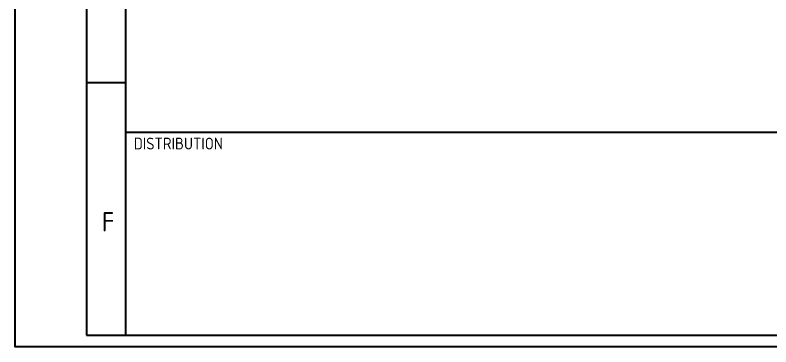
# Model space of a CAD drawing. Header units: millimetres. Extents: x -13 to 15102, y -1400 to 6249.
# Drawn here: x -13 to 2956, y -11 to 1291 of the extents above; entities that cross this region are included whole.
import ezdxf

# ---------------------------------------------------------------- set-up
doc = ezdxf.new("R2010")
doc.units = ezdxf.units.MM
doc.header["$LTSCALE"] = 2
doc.linetypes.add('HIDDEN2', pattern=[4.7625, 3.175, -1.5875])
doc.layers.add('숨은선', color=2, linetype='HIDDEN2')
doc.styles.get("Standard").update_dxf_attribs({"font": 'isocp.shx', "height": 34, "bigfont": 'whgtxt.shx'})

msp = doc.modelspace()

# ---------------------------------------------------------------- linework, layer by layer
for p, q in [((267.37307, 5970.33699), (267.37307, 35.39246)), ((419.84025, 5817.86981), (419.84025, 35.39246)), ((419.84025, 1024.55152), (267.37307, 1024.55152)), ((267.37307, 35.39246), (8847.6232, 35.39246))]:
    msp.add_line(p, q)
at = {"color": 0}
msp.add_line((8847.6232, 830.73545), (419.84025, 830.73545), dxfattribs=at)
at = {"layer": 'Defpoints', "color": 6}
msp.add_lwpolyline([(8893.75453, -10.73886), (-13.48715, -10.73886), (-13.48715, 6248.69317), (8893.75453, 6248.69317)], close=True, dxfattribs=at)

# ---------------------------------------------------------------- texts
at = {"insert": (327.31626, 517.767), "char_height": 76.233591, "width": 343.0015777, "attachment_point": 1}
msp.add_mtext('{\\Fisocp,gbcbig|c129;F}', dxfattribs=at)
at = {"layer": '숨은선', "insert": (626.56844, 786.88195), "char_height": 46.1313249, "width": 400.9894414, "attachment_point": 5}
msp.add_mtext('\\pxql;{\\Fisocp|c129; DISTRIBUTION}', dxfattribs=at)

doc.saveas('drawing.dxf')
